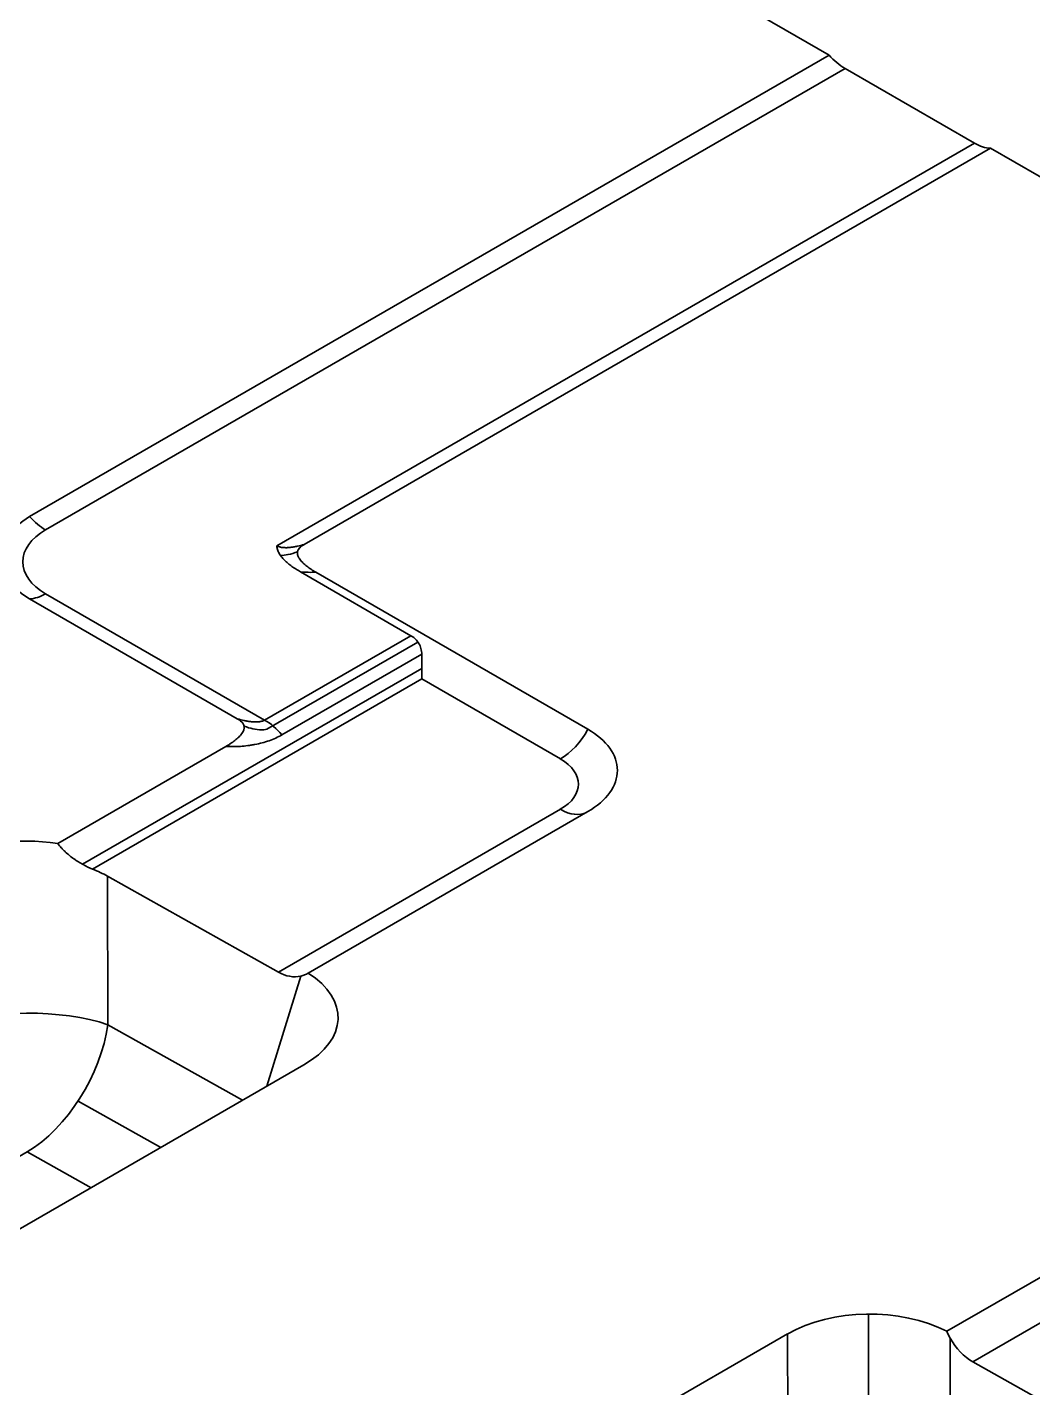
# Model space of a CAD drawing. Header units: millimetres. Extents: x 83 to 1196, y -164 to 735.
# Drawn here: x 1043.42 to 1073.37, y 110.89 to 151.42 of the extents above; entities that cross this region are included whole.
import ezdxf

# ---------------------------------------------------------------- set-up
doc = ezdxf.new("R2010")
doc.units = ezdxf.units.MM
doc.layers.add('1', color=7, linetype='Continuous', true_color=0xffffff)

msp = doc.modelspace()

# ---------------------------------------------------------------- linework, layer by layer
at = {"layer": '1', "color": 7, "linetype": 'Continuous', "lineweight": 35}
for p, q in [((1047.358, 162.102), (1067.298, 150.589)), ((1067.298, 150.589), (1043.487, 136.842)), ((1043.965, 136.443), (1067.776, 150.191)), ((1071.628, 147.967), (1067.776, 150.191)), ((1071.628, 147.967), (1050.853, 135.972)), ((1051.669, 136.014), (1072.107, 147.813)), ((1072.107, 147.813), (1113.087, 124.153)), ((1051.559, 135.192), (1054.844, 133.295)), ((1060.117, 130.507), (1052.013, 135.186)), ((1050.488, 130.78), (1043.965, 134.546)), ((1043.487, 134.392), (1049.672, 130.822)), ((1054.844, 133.295), (1050.488, 130.78)), ((1050.557, 130.506), (1055.054, 133.102)), ((1051.003, 130.34), (1055.167, 132.745)), ((1055.167, 132.008), (1055.167, 132.745)), ((1055.167, 132.322), (1045.06, 126.486)), ((1045.357, 126.344), (1055.167, 132.008)), ((1055.167, 132.008), (1059.295, 129.624)), ((1049.328, 129.994), (1044.323, 127.104)), ((1059.295, 128.123), (1050.896, 123.274)), ((1051.786, 123.247), (1060.117, 128.057)), ((1050.896, 123.274), (1045.81, 126.129)), ((1045.81, 126.129), (1045.818, 121.708)), ((1050.556, 119.876), (1051.564, 123.155)), ((1045.818, 121.708), (1049.829, 119.456)), ((1051.657, 120.512), (1042.388, 115.16)), ((1047.394, 118.051), (1044.929, 119.435)), ((1043.415, 117.919), (1035.42, 113.303)), ((1045.318, 116.852), (1043.415, 117.919)), ((1070.805, 112.575), (1078.868, 117.231)), ((1079.69, 116.348), (1071.577, 111.665)), ((1068.48, 107.964), (1068.471, 113.089)), ((1056.797, 107.15), (1066.066, 112.501)), ((1066.075, 107.6), (1066.066, 112.501)), ((1070.907, 112.375), (1070.915, 107.62)), ((1076.593, 108.849), (1071.577, 111.665))]:
    msp.add_line(p, q, dxfattribs=at)
for centre, major_axis, ratio, start_param, end_param in [((1067.776, 151.497), (-0.8, 1.386), 0.57735, 1.919725, 2.356194), ((1071.628, 149.273), (-0.8, 1.386), 0.57735, 2.356194, 2.792664), ((1045.608, 135.617), (-3, 0), 0.57735, 5.497787, 7.068583), ((1043.965, 137.75), (-0.8, 1.386), 0.57735, 1.919725, 2.356194), ((1045.608, 135.495), (2.324, 0), 0.57735, 2.356194, 3.926991), ((1043.965, 135.852), (-0.8, -1.386), 0.57735, 0.348929, 0.785398), ((1050.488, 129.474), (-0.8, 1.386), 0.57735, 5.025709, 5.497787), ((1059.295, 130.931), (-0.8, -1.386), 0.57735, 0.785398, 1.598154), ((1057.995, 129.282), (-3, 0), 0.57735, 2.356194, 3.926991), ((1057.995, 128.874), (1.838, 0), 0.57735, 5.497787, 7.068583), ((1059.295, 129.43), (-0.8, 1.386), 0.57735, 2.356194, 3.114228), ((1059.295, 129.43), (-0.8, 1.386), 0.57735, 3.141583, 3.16895), ((1043.408, 125.095), (-3.5, 0.001), 0.594787, 4.448029, 5.483357), ((1043.409, 124.615), (-3.5, 0.001), 0.594787, 3.956372, 4.122217), ((1051.095, 124.696), (-0.554, 1.515), 0.676197, 2.474005, 3.060039), ((1049.067, 121.918), (3.609, 0.001), 0.559964, 5.512668, 7.000481), ((1043.415, 120.777), (3.5, 0.006), 0.364168, 0.813471, 2.340456), ((1043.415, 120.777), (1.713, 3.052), 0.569171, 3.920055, 5.316318), ((1068.505, 111.007), (-3.5, 0.001), 0.594787, 3.995545, 5.483357), ((1071.777, 113.086), (-0.554, 1.515), 0.676197, 1.801952, 2.474005)]:
    msp.add_ellipse(centre, major_axis=major_axis, ratio=ratio, start_param=start_param, end_param=end_param, dxfattribs=at)
for points, knots in [([(1051.669, 136.014), (1051.6, 135.993), (1051.53, 135.974), (1051.425, 135.951), (1051.39, 135.944), (1051.319, 135.932), (1051.284, 135.927), (1051.214, 135.92), (1051.179, 135.917), (1051.126, 135.916), (1051.109, 135.916), (1051.083, 135.917), (1051.074, 135.917), (1051.056, 135.918), (1051.048, 135.919), (1051.005, 135.923), (1050.971, 135.928), (1050.932, 135.939), (1050.924, 135.941), (1050.909, 135.946), (1050.902, 135.949), (1050.88, 135.958), (1050.866, 135.965), (1050.853, 135.972)], [0, 0, 0, 0, 0.25, 0.25, 0.375, 0.375, 0.5, 0.5, 0.625, 0.625, 0.6875, 0.6875, 0.71875, 0.71875, 0.75, 0.75, 0.875, 0.875, 0.90625, 0.90625, 0.9375, 0.9375, 1, 1, 1, 1]), ([(1050.853, 135.972), (1050.853, 135.971), (1050.853, 135.97), (1050.853, 135.968), (1050.853, 135.966), (1050.853, 135.963), (1050.853, 135.956), (1050.854, 135.939), (1050.858, 135.906), (1050.864, 135.878), (1050.88, 135.823), (1050.896, 135.786), (1050.925, 135.733), (1050.936, 135.715), (1050.96, 135.68), (1050.973, 135.662), (1051.014, 135.61), (1051.044, 135.577), (1051.109, 135.512), (1051.144, 135.481), (1051.218, 135.419), (1051.257, 135.389), (1051.318, 135.345), (1051.339, 135.33), (1051.382, 135.302), (1051.403, 135.287), (1051.469, 135.245), (1051.513, 135.218), (1051.559, 135.192)], [0, 0, 0, 0, 0.003906, 0.003906, 0.007812, 0.007812, 0.015625, 0.03125, 0.0625, 0.125, 0.125, 0.25, 0.25, 0.3125, 0.3125, 0.375, 0.375, 0.5, 0.5, 0.625, 0.625, 0.75, 0.75, 0.8125, 0.8125, 0.875, 0.875, 1, 1, 1, 1]), ([(1050.957, 135.685), (1051.031, 135.686), (1051.106, 135.694), (1051.279, 135.728), (1051.376, 135.758), (1051.468, 135.797)], [0, 0, 0, 0, 0.426704, 0.426704, 1, 1, 1, 1]), ([(1052.013, 135.186), (1051.964, 135.214), (1051.916, 135.243), (1051.826, 135.303), (1051.783, 135.334), (1051.701, 135.397), (1051.663, 135.43), (1051.61, 135.481), (1051.593, 135.499), (1051.562, 135.534), (1051.547, 135.553), (1051.52, 135.59), (1051.508, 135.609), (1051.493, 135.638), (1051.489, 135.647), (1051.48, 135.667), (1051.477, 135.677), (1051.468, 135.707), (1051.46, 135.746), (1051.464, 135.786), (1051.472, 135.816), (1051.476, 135.826), (1051.485, 135.846), (1051.49, 135.855), (1051.507, 135.883), (1051.522, 135.901), (1051.548, 135.928), (1051.558, 135.936), (1051.578, 135.953), (1051.588, 135.961), (1051.621, 135.984), (1051.644, 135.999), (1051.669, 136.014)], [0, 0, 0, 0, 0.125, 0.125, 0.25, 0.25, 0.375, 0.375, 0.4375, 0.4375, 0.5, 0.5, 0.5625, 0.5625, 0.59375, 0.59375, 0.625, 0.625, 0.6875, 0.75, 0.75, 0.78125, 0.78125, 0.8125, 0.8125, 0.875, 0.875, 0.90625, 0.90625, 0.9375, 0.9375, 1, 1, 1, 1]), ([(1051.559, 135.192), (1051.635, 135.186), (1051.711, 135.183), (1051.862, 135.181), (1051.938, 135.182), (1052.013, 135.186)], [0, 0, 0, 0, 0.5, 0.5, 1, 1, 1, 1]), ([(1055.167, 132.745), (1055.167, 132.801), (1055.159, 132.857), (1055.137, 132.937), (1055.128, 132.963), (1055.111, 133.002), (1055.105, 133.015), (1055.093, 133.04), (1055.086, 133.052), (1055.051, 133.112), (1055.017, 133.155), (1054.967, 133.204), (1054.957, 133.213), (1054.936, 133.232), (1054.925, 133.24), (1054.892, 133.266), (1054.869, 133.281), (1054.844, 133.295)], [0, 0, 0, 0, 0.25, 0.25, 0.375, 0.375, 0.4375, 0.4375, 0.5, 0.5, 0.75, 0.75, 0.8125, 0.8125, 0.875, 0.875, 1, 1, 1, 1]), ([(1049.672, 130.822), (1049.696, 130.807), (1049.72, 130.793), (1049.763, 130.761), (1049.783, 130.745), (1049.809, 130.719), (1049.818, 130.71), (1049.832, 130.692), (1049.846, 130.673), (1049.856, 130.654), (1049.865, 130.635), (1049.868, 130.625), (1049.877, 130.595), (1049.879, 130.575), (1049.877, 130.545), (1049.876, 130.535), (1049.873, 130.515), (1049.87, 130.505), (1049.861, 130.475), (1049.853, 130.456), (1049.833, 130.418), (1049.821, 130.399), (1049.802, 130.371), (1049.795, 130.362), (1049.78, 130.344), (1049.773, 130.335), (1049.749, 130.308), (1049.732, 130.29), (1049.68, 130.239), (1049.641, 130.206), (1049.559, 130.142), (1049.516, 130.111), (1049.448, 130.066), (1049.424, 130.051), (1049.377, 130.022), (1049.353, 130.008), (1049.328, 129.994)], [0, 0, 0, 0, 0.0625, 0.0625, 0.125, 0.125, 0.15625, 0.15625, 0.1875, 0.21875, 0.21875, 0.25, 0.25, 0.3125, 0.3125, 0.34375, 0.34375, 0.375, 0.375, 0.4375, 0.4375, 0.5, 0.5, 0.53125, 0.53125, 0.5625, 0.5625, 0.625, 0.625, 0.75, 0.75, 0.875, 0.875, 0.9375, 0.9375, 1, 1, 1, 1]), ([(1050.488, 130.78), (1050.462, 130.765), (1050.433, 130.754), (1050.387, 130.741), (1050.371, 130.737), (1050.338, 130.731), (1050.321, 130.729), (1050.286, 130.726), (1050.269, 130.725), (1050.234, 130.724), (1050.216, 130.724), (1050.163, 130.725), (1050.128, 130.728), (1050.058, 130.735), (1050.022, 130.74), (1049.952, 130.752), (1049.917, 130.759), (1049.811, 130.782), (1049.741, 130.801), (1049.672, 130.822)], [0, 0, 0, 0, 0.125, 0.125, 0.1875, 0.1875, 0.25, 0.25, 0.3125, 0.3125, 0.375, 0.375, 0.5, 0.5, 0.625, 0.625, 0.75, 0.75, 1, 1, 1, 1]), ([(1049.874, 130.605), (1049.898, 130.594), (1049.923, 130.585), (1050.112, 130.516), (1050.292, 130.484), (1050.496, 130.497), (1050.527, 130.501), (1050.557, 130.506)], [0, 0, 0, 0, 0.116432, 0.116432, 0.867045, 0.867045, 1, 1, 1, 1]), ([(1049.328, 129.994), (1049.401, 129.99), (1049.473, 129.989), (1049.619, 129.99), (1049.691, 129.993), (1049.837, 130.004), (1049.91, 130.011), (1050.019, 130.025), (1050.055, 130.03), (1050.127, 130.041), (1050.163, 130.048), (1050.343, 130.082), (1050.484, 130.119), (1050.687, 130.19), (1050.753, 130.216), (1050.881, 130.274), (1050.943, 130.306), (1051.003, 130.34)], [0, 0, 0, 0, 0.125, 0.125, 0.25, 0.25, 0.375, 0.375, 0.4375, 0.4375, 0.5, 0.5, 0.75, 0.75, 0.875, 0.875, 1, 1, 1, 1]), ([(1045.357, 126.344), (1045.265, 126.381), (1045.172, 126.424), (1045.034, 126.501), (1044.988, 126.528), (1044.919, 126.571), (1044.896, 126.586), (1044.85, 126.617), (1044.828, 126.632), (1044.761, 126.68), (1044.717, 126.714), (1044.632, 126.783), (1044.59, 126.82), (1044.529, 126.877), (1044.509, 126.896), (1044.469, 126.936), (1044.45, 126.956), (1044.393, 127.017), (1044.357, 127.06), (1044.323, 127.104)], [0, 0, 0, 0, 0.25, 0.25, 0.375, 0.375, 0.4375, 0.4375, 0.5, 0.5, 0.625, 0.625, 0.75, 0.75, 0.8125, 0.8125, 0.875, 0.875, 1, 1, 1, 1]), ([(1064.882, 69.534), (1062.012, 71.502), (1059.114, 73.414), (1053.137, 77.278), (1050.055, 79.225), (1040.789, 84.999), (1034.584, 88.764), (1022.155, 96.219), (1015.93, 99.908), (1006.587, 105.41), (1003.471, 107.238), (997.239, 110.893), (994.123, 112.721), (984.439, 118.402), (977.872, 122.256), (971.304, 126.111)], [0, 0, 0, 0, 0.09429, 0.09429, 0.193734, 0.193734, 0.392622, 0.392622, 0.59151, 0.59151, 0.690954, 0.690954, 0.790398, 0.790398, 1, 1, 1, 1]), ([(971.181, 125.1), (975.103, 122.851), (979.025, 120.599), (986.868, 116.087), (990.788, 113.827), (998.627, 109.295), (1002.546, 107.024), (1008.422, 103.606), (1010.38, 102.465), (1014.295, 100.177), (1016.253, 99.031), (1020.166, 96.734), (1022.122, 95.583), (1026.033, 93.273), (1027.987, 92.114), (1031.894, 89.789), (1033.846, 88.622), (1037.748, 86.278), (1039.697, 85.1), (1043.592, 82.731), (1045.537, 81.54), (1049.422, 79.139), (1051.361, 77.929), (1054.263, 76.096), (1055.229, 75.482), (1057.158, 74.246), (1058.122, 73.625), (1060.045, 72.373), (1061.005, 71.743), (1062.92, 70.472), (1063.875, 69.831), (1064.828, 69.184)], [0, 0, 0, 0, 0.125, 0.125, 0.25, 0.25, 0.375, 0.375, 0.4375, 0.4375, 0.5, 0.5, 0.5625, 0.5625, 0.625, 0.625, 0.6875, 0.6875, 0.75, 0.75, 0.8125, 0.8125, 0.875, 0.875, 0.90625, 0.90625, 0.9375, 0.9375, 0.96875, 0.96875, 1, 1, 1, 1]), ([(977.103, 123.63), (980.783, 121.468), (984.463, 119.302), (991.822, 114.963), (995.5, 112.79), (1002.855, 108.432), (1006.532, 106.248), (1012.044, 102.96), (1013.881, 101.863), (1017.554, 99.663), (1019.39, 98.561), (1023.061, 96.351), (1024.896, 95.244), (1028.564, 93.022), (1030.397, 91.908), (1034.061, 89.672), (1035.892, 88.55), (1039.551, 86.296), (1041.378, 85.163), (1045.03, 82.886), (1046.854, 81.741), (1050.496, 79.434), (1052.315, 78.273), (1055.035, 76.513), (1055.941, 75.924), (1057.75, 74.739), (1058.653, 74.144), (1060.457, 72.944), (1061.357, 72.341), (1063.153, 71.124), (1064.049, 70.511), (1064.942, 69.893)], [0, 0, 0, 0, 0.125, 0.125, 0.25, 0.25, 0.375, 0.375, 0.4375, 0.4375, 0.5, 0.5, 0.5625, 0.5625, 0.625, 0.625, 0.6875, 0.6875, 0.75, 0.75, 0.8125, 0.8125, 0.875, 0.875, 0.90625, 0.90625, 0.9375, 0.9375, 0.96875, 0.96875, 1, 1, 1, 1]), ([(1051.786, 123.247), (1051.752, 123.226), (1051.716, 123.208), (1051.643, 123.177), (1051.604, 123.164), (1051.564, 123.155)], [0, 0, 0, 0, 0.5, 0.5, 1, 1, 1, 1])]:
    msp.add_open_spline(points, degree=3, knots=knots, dxfattribs=at)
msp.add_open_spline([(1070.907, 112.375), (1070.87, 112.44), (1070.836, 112.507), (1070.805, 112.575)], degree=3, dxfattribs=at)

doc.saveas('drawing.dxf')
